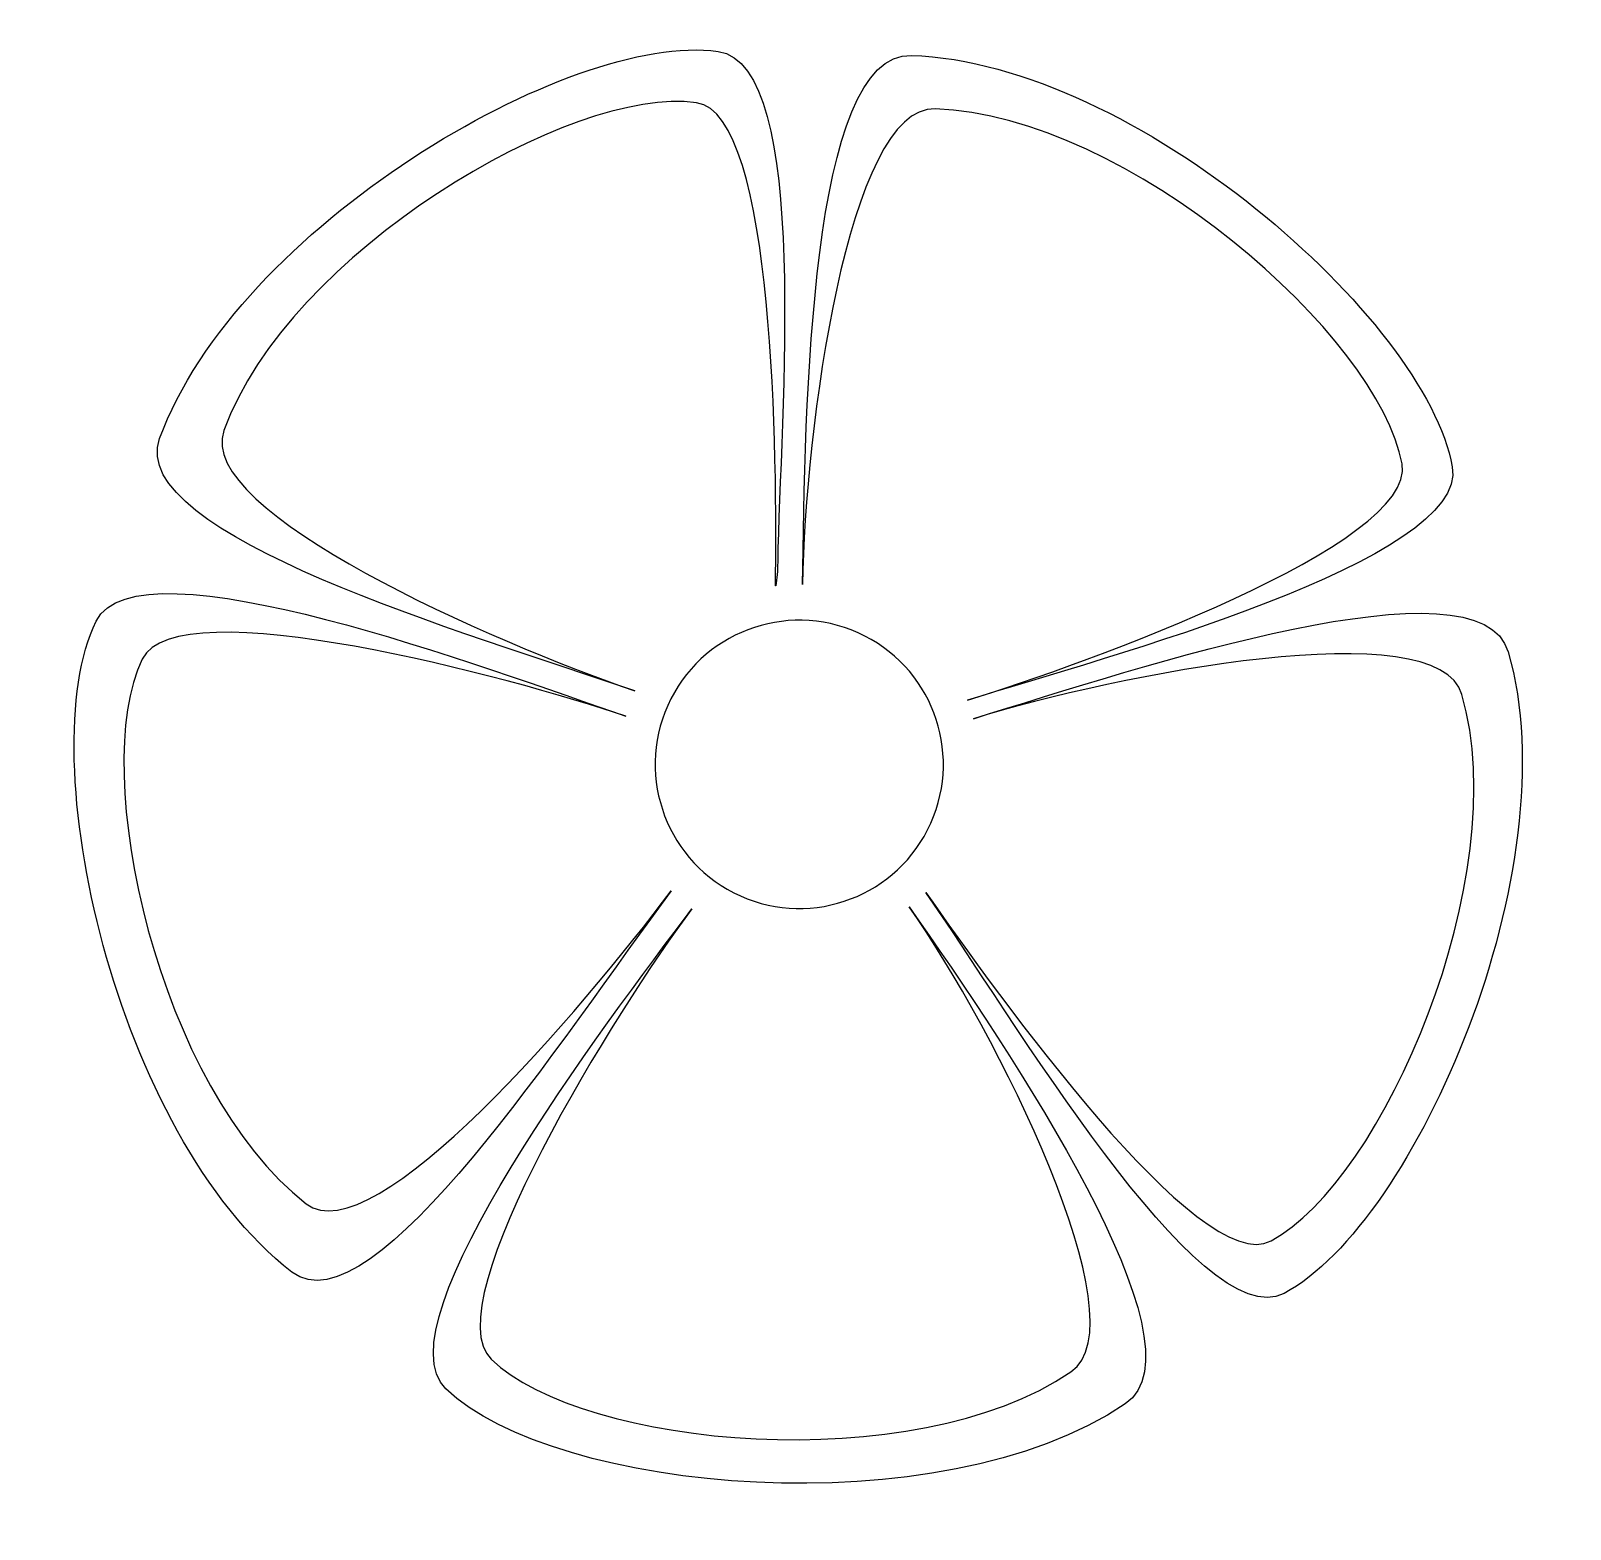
# Model space of a CAD drawing. Header units: centimetres. Extents: x -9.8 to 9.9, y -9.7 to 9.4.
import ezdxf

# ---------------------------------------------------------------- set-up
doc = ezdxf.new("R2010")
doc.units = ezdxf.units.CM
doc.header["$MEASUREMENT"] = 0
doc.layers.add('Camada 1', color=7, linetype='Continuous')

msp = doc.modelspace()

# ---------------------------------------------------------------- linework, layer by layer
at = {"layer": 'Camada 1'}
for points, knots in [([(-7.32969, 4.28796), (-6.50712, 6.56009), (-2.89482, 8.69417), (-1.29787, 8.47165), (-1.29787, 8.47165), (-0.29245, 8.33161), (-0.26705, 3.88856), (-0.2897, 2.30519), (-0.2897, 2.30519), (-0.28798, 2.3054), (-0.28639, 2.30577), (-0.28494, 2.30598), (-0.28494, 2.30598), (-0.27166, 2.39985), (-0.26356, 2.49963), (-0.26184, 2.60694), (-0.26184, 2.60694), (-0.23398, 4.43696), (0.17385, 8.96022), (-1.02339, 9.12712), (-1.02339, 9.12712), (-2.90985, 9.38989), (-7.17673, 6.86891), (-8.14868, 4.18506), (-8.14868, 4.18506), (-8.59141, 2.96194), (-4.20925, 1.69345), (-2.08295, 0.96648), (-2.08295, 0.96648), (-3.88293, 1.5818), (-7.70447, 3.25259), (-7.32969, 4.28796)], [0, 0, 0, 0, 0.11111111, 0.11111111, 0.11111111, 0.11111111, 0.22222222, 0.22222222, 0.22222222, 0.22222222, 0.33333333, 0.33333333, 0.33333333, 0.33333333, 0.44444444, 0.44444444, 0.44444444, 0.44444444, 0.55555556, 0.55555556, 0.55555556, 0.55555556, 0.66666667, 0.66666667, 0.66666667, 0.66666667, 0.77777778, 0.77777778, 0.77777778, 0.77777778, 1, 1, 1, 1]), ([(8.34622, 3.82636), (8.01329, 5.70157), (4.29711, 8.98077), (1.44435, 9.07559), (1.44435, 9.07559), (0.14424, 9.11882), (0.0891, 4.57217), (0.05476, 2.32538), (0.05476, 2.32538), (0.08434, 4.2648), (0.62594, 8.43138), (1.74812, 8.394), (1.74812, 8.394), (4.21065, 8.31224), (7.41856, 5.48149), (7.70606, 3.86283), (7.70606, 3.86283), (7.88849, 2.83532), (3.66907, 1.31304), (2.15926, 0.84785), (2.15926, 0.84785), (3.9082, 1.38685), (8.55764, 2.63608), (8.34622, 3.82636)], [0, 0, 0, 0, 0.14285714, 0.14285714, 0.14285714, 0.14285714, 0.28571429, 0.28571429, 0.28571429, 0.28571429, 0.42857143, 0.42857143, 0.42857143, 0.42857143, 0.57142857, 0.57142857, 0.57142857, 0.57142857, 0.71428571, 0.71428571, 0.71428571, 0.71428571, 1, 1, 1, 1]), ([(-6.27953, -5.57759), (-8.16484, -4.10979), (-9.06792, -0.06076), (-8.37077, 1.37315), (-8.37077, 1.37315), (-7.92831, 2.28318), (-3.64944, 1.13857), (-2.19968, 0.64301), (-2.19968, 0.64301), (-3.93159, 1.23504), (-8.43152, 2.94118), (-8.96013, 1.85393), (-8.96013, 1.85393), (-9.79296, 0.1411), (-8.71407, -4.69596), (-6.4618, -6.44965), (-6.4618, -6.44965), (-5.43532, -7.24885), (-2.96888, -3.38286), (-1.62056, -1.58544), (-1.62056, -1.58544), (-2.74922, -3.09008), (-5.42045, -6.24648), (-6.27953, -5.57759)], [0, 0, 0, 0, 0.14285714, 0.14285714, 0.14285714, 0.14285714, 0.28571429, 0.28571429, 0.28571429, 0.28571429, 0.42857143, 0.42857143, 0.42857143, 0.42857143, 0.57142857, 0.57142857, 0.57142857, 0.57142857, 0.71428571, 0.71428571, 0.71428571, 0.71428571, 1, 1, 1, 1]), ([(9.06014, 1.46356), (8.6992, 2.71329), (4.38209, 1.27314), (2.23474, 0.61147), (2.23474, 0.61147), (4.06375, 1.17516), (8.16196, 1.98524), (8.46933, 0.92066), (8.46933, 0.92066), (9.14328, -1.41545), (7.46492, -5.28911), (6.03336, -6.05251), (6.03336, -6.05251), (5.1246, -6.53696), (2.52469, -2.8805), (1.62762, -1.60537), (1.62762, -1.60537), (2.68069, -3.10217), (5.13369, -7.29156), (6.20044, -6.72268), (6.20044, -6.72268), (7.88084, -5.82653), (9.8514, -1.27896), (9.06014, 1.46356)], [0, 0, 0, 0, 0.14285714, 0.14285714, 0.14285714, 0.14285714, 0.28571429, 0.28571429, 0.28571429, 0.28571429, 0.42857143, 0.42857143, 0.42857143, 0.42857143, 0.57142857, 0.57142857, 0.57142857, 0.57142857, 0.71428571, 0.71428571, 0.71428571, 0.71428571, 1, 1, 1, 1]), ([(1.69197, -0.72235), (1.27721, -1.64942), (0.18953, -2.06474), (-0.73751, -1.65001), (-0.73751, -1.65001), (-1.66442, -1.23541), (-2.07974, -0.14757), (-1.66501, 0.77947), (-1.66501, 0.77947), (-1.25025, 1.70654), (-0.16257, 2.12186), (0.7645, 1.70713), (0.7645, 1.70713), (1.69142, 1.29248), (2.10673, 0.20472), (1.69197, -0.72235)], [0, 0, 0, 0, 0.2, 0.2, 0.2, 0.2, 0.4, 0.4, 0.4, 0.4, 0.6, 0.6, 0.6, 0.6, 1, 1, 1, 1]), ([(1.41665, -1.79026), (2.51975, -3.35837), (4.39901, -7.10254), (3.47987, -7.72481), (3.47987, -7.72481), (1.46295, -9.0903), (-2.74691, -8.69054), (-3.91743, -7.56288), (-3.91743, -7.56288), (-4.66035, -6.8471), (-2.29363, -3.06396), (-1.35661, -1.81465), (-1.35661, -1.81465), (-2.45469, -3.27884), (-5.36619, -7.10312), (-4.49555, -7.94185), (-4.49555, -7.94185), (-3.12387, -9.26318), (1.80987, -9.73176), (4.17371, -8.13164), (4.17371, -8.13164), (5.25085, -7.40242), (2.70924, -3.62809), (1.41665, -1.79026)], [0, 0, 0, 0, 0.14285714, 0.14285714, 0.14285714, 0.14285714, 0.28571429, 0.28571429, 0.28571429, 0.28571429, 0.42857143, 0.42857143, 0.42857143, 0.42857143, 0.57142857, 0.57142857, 0.57142857, 0.57142857, 0.71428571, 0.71428571, 0.71428571, 0.71428571, 1, 1, 1, 1])]:
    msp.add_open_spline(points, degree=3, knots=knots, dxfattribs=at)

doc.saveas('drawing.dxf')
